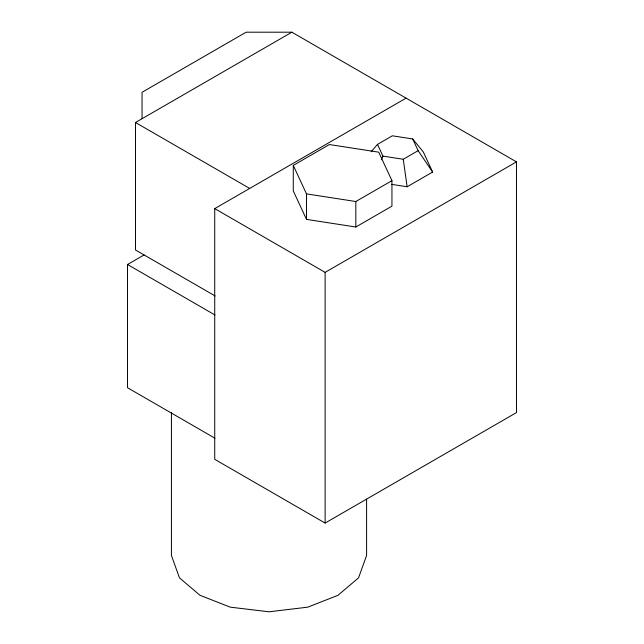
<?xml version="1.0" encoding="UTF-8"?>
<svg xmlns="http://www.w3.org/2000/svg" width="644" height="644" viewBox="0 0 644 644"><rect width="100%" height="100%" fill="white"/><g stroke="black" fill="none" stroke-linecap="round" stroke-linejoin="round"><path stroke-width="0.97" d="M381.417 159.728L382.93 156.122L377.489 144.393L392.357 135.803L412.675 138.943L423.301 151.936L432.631 172.045L407.137 186.76L391.657 184.369M371.177 151.726L377.489 144.393M215.08 295.926L135.482 249.977L135.482 122.497L291.877 32.2L516.48 161.877L516.48 412.579L325.123 523.057L214.726 459.325L214.726 208.616L406.082 98.138M293.27 165.395L329.382 144.546L378.72 152.177L391.946 180.658L391.946 206.152L355.826 227.01L306.488 219.379L293.27 190.89L293.27 165.395L306.488 193.884L306.488 219.379M214.951 438.202L127.52 387.728L127.52 264.499L144.055 254.952M382.93 156.122L403.249 159.261L418.117 150.672L412.675 138.943M306.488 193.884L355.826 201.516L391.946 180.658M214.726 208.616L325.123 272.356L516.48 161.877M291.877 32.2L246.129 32.2L142.05 92.293L142.05 118.705M135.482 122.497L249.687 188.434M127.52 264.499L214.951 314.972M418.117 150.672L432.631 172.045M403.249 159.261L407.137 186.76M366.589 499.181L366.589 555.466L358.555 577.837L338.003 595.298L307.76 607.163L269.007 611.8L230.246 607.163L200.01 595.298L179.451 577.837L171.425 555.466L171.425 412.74M355.826 201.516L355.826 227.01M325.123 272.356L325.123 523.057"/></g></svg>
